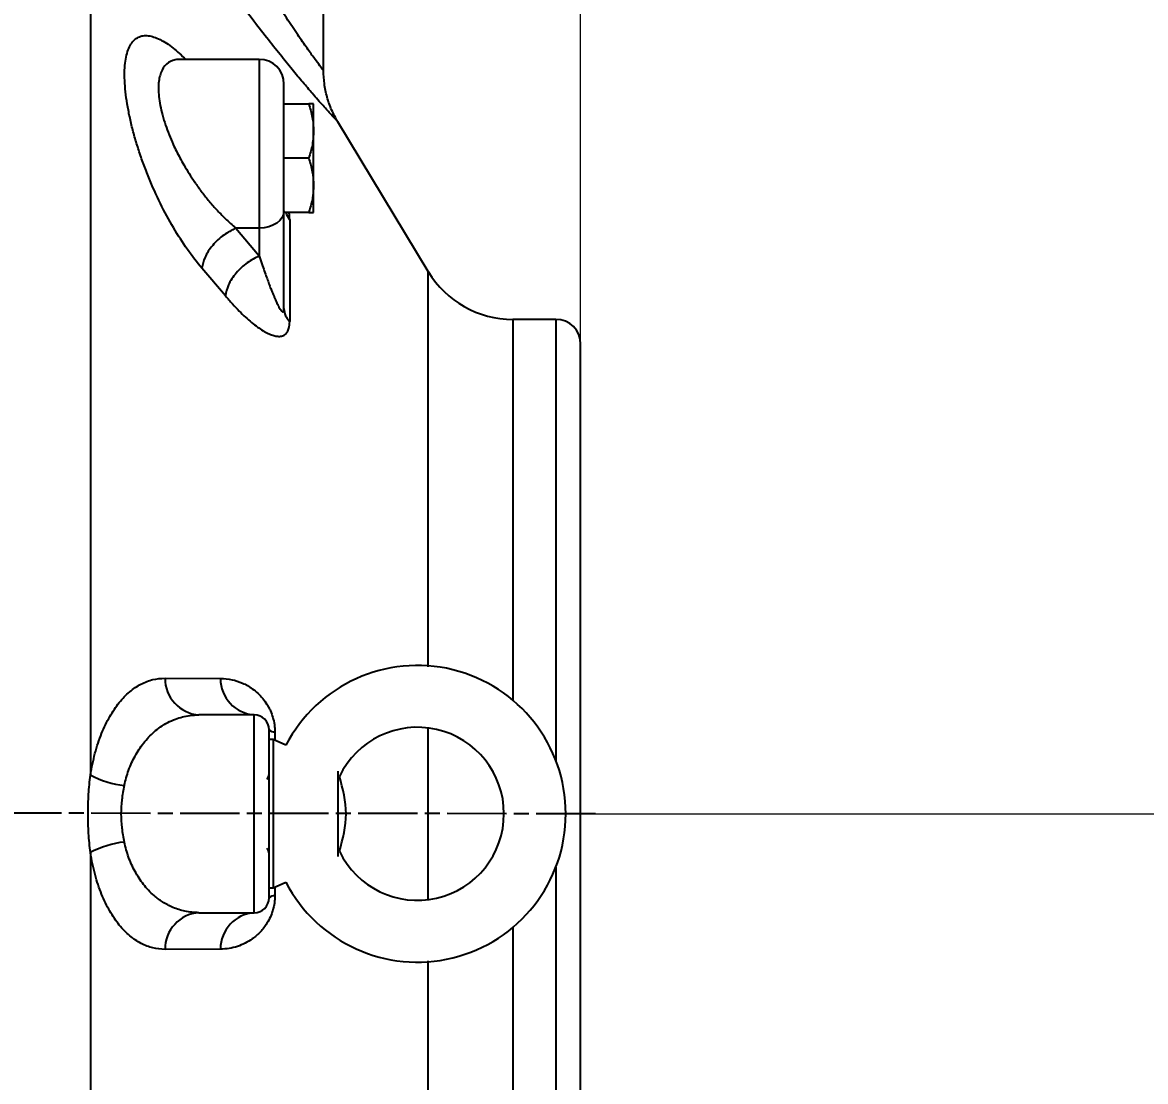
# Model space of a CAD drawing. Header units: millimetres. Extents: x 1726 to 4771, y 590 to 2743.
# Drawn here: x 2733.5 to 2960.6, y 1665.9 to 1880.1 of the extents above; entities that cross this region are included whole.
import ezdxf

# ---------------------------------------------------------------- set-up
doc = ezdxf.new("R2010")
doc.units = ezdxf.units.MM
doc.linetypes.add('AM_ISO08W050', pattern=[18, 12, -1.5, 3, -1.5])
doc.layers.add('AM_5', color=3, linetype='Continuous', lineweight=25)
doc.layers.add('AM_7', color=4, linetype='AM_ISO08W050', lineweight=25)
doc.styles.add('SLDTEXTSTYLE1', font='txt.shx', dxfattribs={"width": 0.7, "bigfont": 'gbcbig.shx'})
doc.dimstyles.new('SLDDIMSTYLE12$0', dxfattribs={"dimtxt": 12, "dimasz": 10, "dimexe": 0, "dimexo": 0.0625, "dimgap": 0.875, "dimtad": 1, "dimdec": 1, "dimlfac": 1.8, "dimrnd": 1e-09, "dimzin": 12, "dimdsep": 46, "dimtxsty": 'SLDTEXTSTYLE1', "dimcen": 0.09, "dimdle": 8.16, "dimclrd": 3, "dimclre": 3, "dimadec": 0, "dimazin": 3, "dimtfac": 1, "dimtdec": 1, "dimtofl": 0, "dimtmove": 0, "dimatfit": 3, "dimfxl": 0, "dimfrac": 2, "dimtolj": 1, "dimlwd": 5, "dimlwe": 5, "dimarcsym": 0})

# ---------------------------------------------------------------- blocks, each defined once
blk = doc.blocks.new('*D52')
at = {"layer": 'AM_5', "color": 3, "linetype": 'ByBlock', "lineweight": 5, "transparency": 16777216}
for p, q in [((2876.78, 2090.03), (2996.14, 2090.03)), ((2996.14, 2080.03), (2996.14, 1730.03)), ((2846.43, 1720.03), (2996.14, 1720.03))]:
    blk.add_line(p, q, dxfattribs=at)
at = {"layer": 'AM_5', "color": 3, "transparency": 16777216}
for points in [[(2994.47, 2080.03), (2997.81, 2080.03), (2996.14, 2090.03)], [(2994.47, 1730.03), (2997.81, 1730.03), (2996.14, 1720.03)]]:
    blk.add_solid(points, dxfattribs=at)
at = {"layer": 'Defpoints', "color": 0, "transparency": 16777216}
for p in [(2876.72, 2090.03), (2846.37, 1720.03), (2996.14, 1720.03)]:
    blk.add_point(p, dxfattribs=at)
at = {"layer": 'AM_5', "color": 0, "transparency": 16777216, "insert": (2989.27, 1905.03), "char_height": 12, "attachment_point": 5, "rotation": 90, "style": 'SLDTEXTSTYLE1'}
blk.add_mtext('\\A1;370', dxfattribs=at)
blk = doc.blocks.new('*D61')
at = {"layer": 'AM_5', "color": 3, "linetype": 'ByBlock', "lineweight": 5, "transparency": 16777216}
for p, q in [((2721.37, 1958.33), (2721.37, 2020.05)), ((2731.37, 2020.05), (2836.37, 2020.05)), ((2846.37, 1815.1), (2846.37, 2020.05))]:
    blk.add_line(p, q, dxfattribs=at)
at = {"layer": 'AM_5', "color": 3, "transparency": 16777216}
for points in [[(2731.37, 2021.71), (2731.37, 2018.38), (2721.37, 2020.05)], [(2836.37, 2021.71), (2836.37, 2018.38), (2846.37, 2020.05)]]:
    blk.add_solid(points, dxfattribs=at)
at = {"layer": 'Defpoints', "color": 0, "transparency": 16777216}
for p in [(2846.37, 2020.05), (2721.37, 1958.27), (2846.37, 1815.03)]:
    blk.add_point(p, dxfattribs=at)
at = {"layer": 'AM_5', "color": 0, "transparency": 16777216, "insert": (2783.87, 2026.92), "char_height": 12, "attachment_point": 5, "style": 'SLDTEXTSTYLE1'}
blk.add_mtext('\\A1;125', dxfattribs=at)

msp = doc.modelspace()

# ---------------------------------------------------------------- linework, layer by layer
at = {"color": 7, "linetype": 'Continuous', "lineweight": 25}
for p, q in [((2794.366, 1870.299), (2794.366, 1885.709)), ((2781.366, 1872.616), (2765.373, 1872.616)), ((2765.496, 1872.588), (2765.373, 1872.591)), ((2781.366, 1872.616), (2781.366, 1838.474)), ((2786.366, 1863.616), (2791.384, 1863.616)), ((2792.366, 1858.116), (2792.366, 1863.616)), ((2815.542, 1829.68), (2797.243, 1859.988)), ((2792.366, 1847.116), (2792.366, 1858.116)), ((2791.384, 1852.616), (2786.366, 1852.616)), ((2792.366, 1841.616), (2792.366, 1847.116)), ((2786.366, 1822.206), (2786.366, 1842.01)), ((2791.384, 1841.616), (2786.366, 1841.616)), ((2781.366, 1838.474), (2776.626, 1838.474)), ((2776.626, 1838.474), (2781.366, 1832.858)), ((2781.366, 1838.474), (2781.366, 1832.858)), ((2774.518, 1824.763), (2769.777, 1830.358)), ((2841.366, 1820.034), (2832.653, 1820.034)), ((2832.653, 1820.034), (2832.653, 1743.012)), ((2841.366, 1820.034), (2841.366, 1730.804)), ((2762.308, 1747.461), (2773.518, 1747.403)), ((2780.366, 1740.034), (2769.156, 1740.034)), ((2780.366, 1700.034), (2780.366, 1740.034)), ((2784.518, 1736.608), (2784.518, 1734.891)), ((2784.199, 1735.034), (2783.366, 1735.034)), ((2786.755, 1733.884), (2784.199, 1735.034)), ((2784.199, 1735.034), (2784.199, 1705.034)), ((2797.31, 1711.414), (2797.31, 1728.653)), ((2841.366, 1709.264), (2841.366, 1620.034)), ((2784.199, 1705.034), (2786.755, 1706.184)), ((2783.366, 1705.034), (2784.199, 1705.034)), ((2784.518, 1705.177), (2784.518, 1703.459)), ((2769.156, 1700.034), (2780.366, 1700.034)), ((2832.653, 1697.056), (2832.653, 1620.034)), ((2773.518, 1692.665), (2762.308, 1692.607))]:
    msp.add_line(p, q, dxfattribs=at)
at = {"color": 7, "linetype": 'Continuous', "lineweight": 25, "flags": 128}
msp.add_lwpolyline([(2786.366, 1842.01), (2786.27, 1841.32), (2785.985, 1840.657), (2785.523, 1840.046), (2784.902, 1839.51), (2784.144, 1839.07), (2783.279, 1838.743), (2782.341, 1838.542), (2781.366, 1838.474)], dxfattribs=at)
at = {"color": 7, "linetype": 'Continuous', "lineweight": 25}
for centre, radius, start, end in [((2781.366, 1867.616), 5, 0, 90), ((2791.888, 1843.692), 5.573, 201.86462, 218.35039), ((2832.653, 1840.034), 20, 211.1661, 270), ((2790.219, 1822.318), 3.855, 181.66976, 225.50491), ((2841.366, 1815.034), 5, 0, 90), ((2813.366, 1720.034), 30, 207.49509, 152.50491), ((2769.711, 1747.417), 7.404, 179.66032, 265.70097), ((2780.913, 1747.409), 7.396, 180.05188, 265.75763), ((2780.366, 1737.034), 3, 0, 90), ((2784.449, 1738.195), 1.588, 226.9743, 272.45617), ((2813.366, 1720.034), 17.5, 0, 154.39307), ((2756.129, 1744.428), 18.791, 241.62889, 263.64253), ((2781.766, 1728.134), 1.6, 316.56746, 0), ((2813.366, 1720.034), 17.5, 205.60693, 0), ((2756.129, 1695.64), 18.791, 96.35747, 118.37111), ((2781.766, 1711.934), 1.6, 0, 43.43254), ((2780.366, 1703.034), 3, 270, 0), ((2784.449, 1701.873), 1.588, 87.54383, 133.0257), ((2769.711, 1692.651), 7.404, 94.29903, 180.33968), ((2780.913, 1692.659), 7.396, 94.24237, 179.94812)]:
    msp.add_arc(centre, radius, start, end, dxfattribs=at)
for points, knots in [([(2794.364, 1870.325), (2794.365, 1870.324), (2794.447, 1870.217), (2794.159, 1870.588), (2793.471, 1871.501), (2792.266, 1873.142), (2790.653, 1875.409), (2788.641, 1878.329), (2786.269, 1881.891), (2783.569, 1886.094), (2780.78, 1890.608), (2777.969, 1895.324), (2775.291, 1899.944), (2772.569, 1904.765), (2769.882, 1909.637), (2767.118, 1914.758), (2764.28, 1920.117), (2761.308, 1925.826), (2759.291, 1929.788), (2758.258, 1931.815)], [0, 0, 0, 0, 0.0004632, 0.0591329, 0.1176122, 0.1765843, 0.2367044, 0.2986189, 0.3629325, 0.4301323, 0.5006013, 0.5603401, 0.6233212, 0.6812898, 0.7422673, 0.8020793, 0.8649448, 0.9309062, 1, 1, 1, 1]), ([(2797.242, 1859.988), (2797.243, 1859.987), (2797.356, 1859.865), (2796.963, 1860.286), (2796.004, 1861.334), (2794.352, 1863.162), (2792.363, 1865.428), (2790.209, 1867.943), (2788.027, 1870.554), (2785.578, 1873.56), (2782.861, 1876.982), (2779.723, 1881.04), (2776.109, 1885.85), (2771.978, 1891.515), (2767.636, 1897.643), (2763.287, 1903.947), (2758.966, 1910.357), (2754.514, 1917.088), (2751.446, 1921.843), (2749.859, 1924.301)], [0, 0, 0, 0, 0.0005016, 0.0627388, 0.1253915, 0.1873597, 0.2507664, 0.2974112, 0.3453269, 0.3949515, 0.4466732, 0.5008353, 0.5662262, 0.6362382, 0.7112401, 0.7829093, 0.8505336, 0.9227169, 1, 1, 1, 1]), ([(2747.2, 1888.422), (2747.2, 1888.058), (2747.2, 1887.169), (2747.201, 1885.574), (2747.201, 1883.831), (2747.202, 1882.042), (2747.202, 1880.319), (2747.203, 1878.279), (2747.203, 1875.868), (2747.204, 1872.691), (2747.205, 1869.134), (2747.206, 1865.542), (2747.207, 1862.654), (2747.207, 1860.183), (2747.207, 1857.824), (2747.208, 1855.085), (2747.208, 1852.091), (2747.207, 1848.945), (2747.206, 1845.611), (2747.206, 1841.627), (2747.204, 1837.287), (2747.203, 1832.71), (2747.202, 1828.782), (2747.201, 1825.203), (2747.201, 1822.164), (2747.201, 1819.17), (2747.201, 1816.545), (2747.201, 1814.298), (2747.201, 1812.437), (2747.201, 1810.567), (2747.201, 1808.69), (2747.201, 1806.806), (2747.202, 1804.635), (2747.203, 1801.275), (2747.204, 1796.961), (2747.205, 1792.219), (2747.206, 1788.463), (2747.206, 1785.603), (2747.207, 1783.54), (2747.207, 1781.942), (2747.207, 1780.609), (2747.207, 1778.902), (2747.208, 1776.659), (2747.208, 1772.805), (2747.208, 1767.808), (2747.207, 1761.652), (2747.205, 1755.004), (2747.204, 1748.38), (2747.202, 1741.933), (2747.201, 1736.491), (2747.2, 1731.859), (2747.2, 1729.11), (2747.2, 1727.894)], [0, 0, 0, 0, 0.0090893, 0.0221887, 0.0392983, 0.051489, 0.0651234, 0.0802013, 0.0993078, 0.1208698, 0.1524391, 0.1785503, 0.1992034, 0.2143984, 0.2309185, 0.2486623, 0.2712051, 0.2922519, 0.3122569, 0.3378176, 0.3708456, 0.3965171, 0.4253901, 0.445002, 0.4633352, 0.4816685, 0.5000018, 0.5112019, 0.5224019, 0.533602, 0.544802, 0.556002, 0.5672019, 0.5833482, 0.6153905, 0.6428657, 0.6657738, 0.6802206, 0.6919925, 0.7010895, 0.7075117, 0.7147122, 0.7301462, 0.745576, 0.7799268, 0.8142571, 0.8485673, 0.8905508, 0.9239325, 0.9548933, 0.9800553, 1, 1, 1, 1]), ([(2769.777, 1830.358), (2768.792, 1831.586), (2766.815, 1834.051), (2763.981, 1838.507), (2761.329, 1843.41), (2759.337, 1847.833), (2757.929, 1851.469), (2756.974, 1854.231), (2756.14, 1856.97), (2755.433, 1859.682), (2754.866, 1862.321), (2754.449, 1864.862), (2754.191, 1867.246), (2754.099, 1869.437), (2754.175, 1871.403), (2754.417, 1873.119), (2754.821, 1874.568), (2755.375, 1875.721), (2756.077, 1876.582), (2756.91, 1877.146), (2757.861, 1877.436), (2759.265, 1877.445), (2761.26, 1876.767), (2763.824, 1875.134), (2765.647, 1873.424), (2766.507, 1872.616)], [0, 0, 0, 0, 0.0664565, 0.1333222, 0.2002366, 0.2670577, 0.3009285, 0.334362, 0.3679499, 0.4011086, 0.4348622, 0.4685066, 0.5022564, 0.5356737, 0.5692135, 0.6028698, 0.6364453, 0.6703457, 0.7034008, 0.7374834, 0.7713509, 0.805026, 0.8722991, 0.9397292, 1, 1, 1, 1]), ([(2765.373, 1872.591), (2765.222, 1872.597), (2764.679, 1872.62), (2763.548, 1872.352), (2762.188, 1871.474), (2761.354, 1869.822), (2761.027, 1868.153), (2760.919, 1866.232), (2761.166, 1863.93), (2761.761, 1861.362), (2762.563, 1858.73), (2763.557, 1856.255), (2764.608, 1854.049), (2765.322, 1852.664), (2766.167, 1851.147), (2767.169, 1849.491), (2768.35, 1847.703), (2769.654, 1845.896), (2771.101, 1844.063), (2772.714, 1842.214), (2774.569, 1840.288), (2775.904, 1839.111), (2776.626, 1838.474)], [0, 0, 0, 0, 0.0179025, 0.0645041, 0.1526857, 0.2358266, 0.2760734, 0.3156712, 0.3998505, 0.4430749, 0.4873282, 0.5694746, 0.5984312, 0.6282106, 0.6588445, 0.6981016, 0.7396331, 0.7834803, 0.8296781, 0.880249, 0.9352423, 1, 1, 1, 1]), ([(2765.372, 1872.616), (2765.306, 1872.618), (2765.215, 1872.621), (2765.236, 1872.596), (2765.242, 1872.589)], [0, 0, 0, 0, 0.7213354, 1, 1, 1, 1]), ([(2797.248, 1859.98), (2796.811, 1860.77), (2795.933, 1862.359), (2795.047, 1864.944), (2794.47, 1867.615), (2794.401, 1869.429), (2794.366, 1870.331)], [0, 0, 0, 0, 0.2488428, 0.5000029, 0.7511615, 1, 1, 1, 1]), ([(2786.366, 1842.01), (2786.366, 1842.691), (2786.366, 1844.095), (2786.366, 1846.662), (2786.366, 1849.541), (2786.366, 1852.617), (2786.366, 1855.69), (2786.366, 1858.576), (2786.366, 1861.121), (2786.366, 1863.282), (2786.366, 1865.082), (2786.366, 1866.482), (2786.366, 1867.433), (2786.366, 1867.555), (2786.366, 1867.616)], [0, 0, 0, 0, 0.0776774, 0.1600076, 0.2457605, 0.3333333, 0.4209061, 0.5066591, 0.5889893, 0.6666667, 0.744344, 0.8266742, 0.9124272, 1, 1, 1, 1]), ([(2791.384, 1863.616), (2791.658, 1862.723), (2792.212, 1860.92), (2792.314, 1859.057), (2792.366, 1858.116)], [0, 0, 0, 0, 0.495458, 1, 1, 1, 1]), ([(2792.366, 1863.616), (2792.317, 1863.616), (2792.216, 1863.616), (2791.663, 1863.616), (2791.384, 1863.616)], [0, 0, 0, 0, 0.4945107, 1, 1, 1, 1]), ([(2792.366, 1858.116), (2792.317, 1857.195), (2792.216, 1855.331), (2791.663, 1853.528), (2791.384, 1852.616)], [0, 0, 0, 0, 0.4945107, 1, 1, 1, 1]), ([(2791.384, 1852.616), (2791.658, 1851.723), (2792.212, 1849.92), (2792.314, 1848.057), (2792.366, 1847.116)], [0, 0, 0, 0, 0.495458, 1, 1, 1, 1]), ([(2792.366, 1847.116), (2792.317, 1846.195), (2792.216, 1844.331), (2791.663, 1842.528), (2791.384, 1841.616)], [0, 0, 0, 0, 0.49451072, 1, 1, 1, 1]), ([(2787.518, 1840.234), (2787.514, 1840.619), (2787.511, 1841.037), (2787.38, 1841.572), (2787.369, 1841.616)], [0, 0, 0, 0, 0.9176622, 1, 1, 1, 1]), ([(2791.384, 1841.616), (2791.658, 1841.616), (2792.212, 1841.616), (2792.314, 1841.616), (2792.366, 1841.616)], [0, 0, 0, 0, 0.495458, 1, 1, 1, 1]), ([(2776.626, 1838.474), (2775.8, 1838.054), (2774.089, 1837.183), (2771.852, 1835.046), (2770.237, 1832.618), (2769.927, 1831.093), (2769.777, 1830.357)], [0, 0, 0, 0, 0.24106963, 0.5, 0.75893037, 1, 1, 1, 1]), ([(2781.366, 1832.858), (2780.542, 1832.439), (2778.834, 1831.571), (2776.6, 1829.441), (2774.984, 1827.02), (2774.669, 1825.497), (2774.518, 1824.763)], [0, 0, 0, 0, 0.2411003, 0.499993, 0.7588866, 1, 1, 1, 1]), ([(2781.366, 1832.858), (2781.543, 1832.319), (2781.882, 1831.287), (2782.375, 1829.856), (2782.823, 1828.591), (2783.227, 1827.488), (2783.584, 1826.537), (2783.893, 1825.746), (2784.165, 1825.081), (2784.407, 1824.509), (2784.634, 1823.991), (2784.846, 1823.528), (2785.043, 1823.118), (2785.334, 1822.546), (2785.684, 1821.948), (2786.015, 1821.577), (2786.202, 1821.551), (2786.296, 1821.649), (2786.356, 1821.86), (2786.363, 1822.092), (2786.366, 1822.206)], [0, 0, 0, 0, 0.1059425, 0.2028114, 0.2906093, 0.3693402, 0.4390095, 0.4996249, 0.5486259, 0.5946808, 0.637799, 0.6779918, 0.7152734, 0.7496615, 0.8426791, 0.911946, 0.9388012, 0.9613946, 0.9811159, 1, 1, 1, 1]), ([(2815.534, 1749.781), (2815.534, 1750.908), (2815.533, 1753.836), (2815.532, 1758.463), (2815.532, 1763.242), (2815.533, 1768.542), (2815.534, 1773.059), (2815.535, 1777.146), (2815.535, 1779.827), (2815.535, 1782.348), (2815.535, 1784.878), (2815.534, 1787.696), (2815.533, 1790.691), (2815.533, 1793.325), (2815.532, 1795.228), (2815.532, 1796.618), (2815.532, 1798.049), (2815.532, 1799.836), (2815.533, 1801.967), (2815.533, 1804.236), (2815.534, 1806.391), (2815.535, 1808.985), (2815.535, 1811.931), (2815.535, 1814.396), (2815.534, 1815.955), (2815.534, 1816.757), (2815.534, 1817.537), (2815.533, 1818.294), (2815.533, 1819.028), (2815.532, 1819.868), (2815.532, 1820.922), (2815.532, 1822.264), (2815.533, 1823.755), (2815.534, 1825.14), (2815.535, 1826.281), (2815.535, 1827.088), (2815.535, 1827.64), (2815.535, 1828.011), (2815.535, 1828.346), (2815.534, 1828.712), (2815.534, 1829.109), (2815.533, 1829.429), (2815.532, 1829.61), (2815.532, 1829.698), (2815.532, 1829.681), (2815.532, 1829.674)], [0, 0, 0, 0, 0.0246352, 0.0639823, 0.1035855, 0.1332772, 0.1870165, 0.2111309, 0.2334454, 0.2539525, 0.2752054, 0.2989519, 0.3284805, 0.3565667, 0.3727938, 0.3832405, 0.3972303, 0.4153092, 0.437477, 0.4637335, 0.488632, 0.5099701, 0.5543732, 0.5977237, 0.6095295, 0.6213354, 0.6331413, 0.6449473, 0.6567534, 0.6685595, 0.6867688, 0.7116099, 0.7430823, 0.7778178, 0.8073727, 0.8339011, 0.8518116, 0.8649655, 0.876865, 0.8942471, 0.9171118, 0.9454589, 0.9694629, 0.9886124, 1, 1, 1, 1]), ([(2815.534, 1749.781), (2815.534, 1750.908), (2815.533, 1753.836), (2815.532, 1758.463), (2815.532, 1763.241), (2815.533, 1768.542), (2815.534, 1773.059), (2815.535, 1777.146), (2815.535, 1779.827), (2815.535, 1782.348), (2815.535, 1784.878), (2815.534, 1787.696), (2815.533, 1790.691), (2815.533, 1793.325), (2815.532, 1795.228), (2815.532, 1796.618), (2815.532, 1798.048), (2815.532, 1799.835), (2815.533, 1801.967), (2815.533, 1804.236), (2815.534, 1806.391), (2815.535, 1808.985), (2815.535, 1811.931), (2815.535, 1814.396), (2815.534, 1815.955), (2815.534, 1816.757), (2815.534, 1817.537), (2815.533, 1818.294), (2815.533, 1819.028), (2815.532, 1819.868), (2815.532, 1820.922), (2815.532, 1822.264), (2815.533, 1823.755), (2815.534, 1825.14), (2815.535, 1826.281), (2815.535, 1827.088), (2815.535, 1827.64), (2815.535, 1828.011), (2815.535, 1828.347), (2815.534, 1828.712), (2815.534, 1829.109), (2815.533, 1829.429), (2815.532, 1829.61), (2815.532, 1829.698), (2815.532, 1829.681), (2815.532, 1829.674)], [0, 0, 0, 0, 0.0246353, 0.0639826, 0.103586, 0.1332677, 0.1870162, 0.2111301, 0.233445, 0.2539536, 0.2752074, 0.2989536, 0.3284835, 0.3565718, 0.3727973, 0.3832407, 0.397229, 0.4153075, 0.4374758, 0.4637338, 0.4886327, 0.5099702, 0.5543738, 0.5977254, 0.6095312, 0.6213371, 0.6331431, 0.6449491, 0.6567552, 0.6685614, 0.68677, 0.711611, 0.7430839, 0.7778189, 0.8073726, 0.8339013, 0.8518129, 0.8649699, 0.876873, 0.8942563, 0.9171199, 0.9454635, 0.9694654, 0.9886146, 1, 1, 1, 1]), ([(2774.518, 1824.763), (2774.99, 1824.216), (2775.912, 1823.149), (2777.271, 1821.72), (2778.57, 1820.464), (2779.811, 1819.384), (2780.996, 1818.472), (2782.111, 1817.732), (2783.145, 1817.166), (2784.082, 1816.785), (2784.92, 1816.589), (2785.708, 1816.576), (2786.313, 1816.76), (2786.764, 1817.099), (2787.04, 1817.441), (2787.243, 1817.846), (2787.455, 1818.462), (2787.491, 1819.107), (2787.518, 1819.568)], [0, 0, 0, 0, 0.0927291, 0.1811088, 0.2654151, 0.3461432, 0.4236712, 0.4983315, 0.5680718, 0.6328977, 0.6933414, 0.7500543, 0.814908, 0.8478672, 0.8846893, 0.9111297, 0.936403, 1, 1, 1, 1]), ([(2846.366, 1625.034), (2846.366, 1625.108), (2846.366, 1625.259), (2846.366, 1626.507), (2846.366, 1628.576), (2846.366, 1631.583), (2846.366, 1635.526), (2846.366, 1640.399), (2846.366, 1646.16), (2846.366, 1652.739), (2846.366, 1660.036), (2846.366, 1667.929), (2846.366, 1676.282), (2846.366, 1684.948), (2846.366, 1693.779), (2846.366, 1702.636), (2846.366, 1711.39), (2846.366, 1720.034), (2846.366, 1728.677), (2846.366, 1737.432), (2846.366, 1746.289), (2846.366, 1755.12), (2846.366, 1763.786), (2846.366, 1772.138), (2846.366, 1780.032), (2846.366, 1787.329), (2846.366, 1793.907), (2846.366, 1799.669), (2846.366, 1804.542), (2846.366, 1808.484), (2846.366, 1811.492), (2846.366, 1813.561), (2846.366, 1814.809), (2846.366, 1814.96), (2846.366, 1815.034)], [0, 0, 0, 0, 0.0286421, 0.0582483, 0.0887341, 0.1199937, 0.1519013, 0.1843126, 0.2170687, 0.25, 0.2829313, 0.3156874, 0.3480987, 0.3800063, 0.4112659, 0.4417517, 0.4713579, 0.5, 0.5286421, 0.5582483, 0.5887341, 0.6199937, 0.6519013, 0.6843126, 0.7170687, 0.75, 0.7829313, 0.8156874, 0.8480987, 0.8800063, 0.9112659, 0.9417517, 0.9713579, 1, 1, 1, 1]), ([(2747.2, 1727.894), (2747.485, 1729.371), (2748.064, 1732.375), (2749.432, 1736.334), (2751.089, 1739.788), (2753.004, 1742.623), (2755.134, 1744.802), (2757.424, 1746.349), (2759.825, 1747.3), (2761.482, 1747.407), (2762.308, 1747.461)], [0, 0, 0, 0, 0.1229346, 0.2499644, 0.3750583, 0.4997017, 0.6246646, 0.7498423, 0.875303, 1, 1, 1, 1]), ([(2773.518, 1747.403), (2774.296, 1747.356), (2775.787, 1747.266), (2777.952, 1746.554), (2779.709, 1745.567), (2781.072, 1744.471), (2782.073, 1743.417), (2782.802, 1742.406), (2783.302, 1741.538), (2783.723, 1740.68), (2784.139, 1739.559), (2784.462, 1738.096), (2784.499, 1737.104), (2784.518, 1736.608)], [0, 0, 0, 0, 0.1802554, 0.3454894, 0.4981222, 0.5894327, 0.6724469, 0.7485344, 0.7849942, 0.8192249, 0.8822822, 0.9411585, 1, 1, 1, 1]), ([(2754.049, 1725.752), (2754.323, 1726.794), (2754.89, 1728.941), (2756.236, 1731.841), (2757.962, 1734.484), (2759.748, 1736.356), (2761.415, 1737.65), (2762.87, 1738.531), (2764.351, 1739.193), (2765.87, 1739.661), (2767.439, 1739.971), (2768.563, 1740.012), (2769.156, 1740.034)], [0, 0, 0, 0, 0.1134278, 0.2338222, 0.3627059, 0.5009798, 0.5787677, 0.6620784, 0.7509773, 0.8244598, 0.9074633, 1, 1, 1, 1]), ([(2783.366, 1703.034), (2783.366, 1703.089), (2783.366, 1703.203), (2783.366, 1704.148), (2783.366, 1705.717), (2783.366, 1707.928), (2783.366, 1710.646), (2783.366, 1713.693), (2783.366, 1716.861), (2783.366, 1720.034), (2783.366, 1723.207), (2783.366, 1726.375), (2783.366, 1729.422), (2783.366, 1732.14), (2783.366, 1734.351), (2783.366, 1735.919), (2783.366, 1736.865), (2783.366, 1736.979), (2783.366, 1737.034)], [0, 0, 0, 0, 0.058258, 0.1200057, 0.1843204, 0.25, 0.3156796, 0.3799943, 0.441742, 0.5, 0.558258, 0.6200057, 0.6843204, 0.75, 0.8156796, 0.8799943, 0.941742, 1, 1, 1, 1]), ([(2815.535, 1702.737), (2815.535, 1703), (2815.535, 1703.64), (2815.534, 1704.652), (2815.534, 1705.767), (2815.534, 1706.863), (2815.534, 1709.007), (2815.533, 1711.897), (2815.533, 1715.133), (2815.532, 1717.412), (2815.532, 1719.007), (2815.532, 1720.522), (2815.532, 1722.359), (2815.533, 1724.726), (2815.533, 1727.591), (2815.534, 1731.865), (2815.534, 1735.16), (2815.535, 1737.343)], [0, 0, 0, 0, 0.0229698, 0.055923, 0.088295, 0.1200856, 0.151295, 0.2746014, 0.370556, 0.4310313, 0.4714079, 0.5081709, 0.5618555, 0.6299742, 0.7125264, 0.8095111, 1, 1, 1, 1]), ([(2815.535, 1702.737), (2815.535, 1703), (2815.535, 1703.64), (2815.534, 1704.652), (2815.534, 1705.767), (2815.534, 1706.863), (2815.534, 1709.007), (2815.533, 1711.898), (2815.533, 1715.134), (2815.532, 1717.413), (2815.532, 1719.007), (2815.532, 1720.522), (2815.532, 1722.359), (2815.533, 1724.725), (2815.533, 1727.59), (2815.534, 1731.865), (2815.534, 1735.16), (2815.535, 1737.343)], [0, 0, 0, 0, 0.0229642, 0.0559186, 0.0882918, 0.1200839, 0.151295, 0.274615, 0.3705741, 0.431046, 0.4714126, 0.5081655, 0.5618455, 0.6299636, 0.712519, 0.809511, 1, 1, 1, 1]), ([(2747.2, 1712.174), (2747.069, 1713.475), (2746.808, 1716.064), (2746.699, 1720.034), (2746.808, 1724.004), (2747.069, 1726.593), (2747.2, 1727.894)], [0, 0, 0, 0, 0.2511588, 0.5, 0.7488365, 1, 1, 1, 1]), ([(2754.049, 1725.752), (2753.863, 1724.79), (2753.505, 1722.928), (2753.345, 1720.029), (2753.506, 1717.133), (2753.864, 1715.275), (2754.049, 1714.315)], [0, 0, 0, 0, 0.2585915, 0.5005962, 0.7420126, 1, 1, 1, 1]), ([(2769.156, 1700.034), (2768.208, 1700.09), (2766.42, 1700.194), (2763.971, 1700.994), (2761.88, 1702.083), (2760.243, 1703.303), (2758.972, 1704.528), (2757.958, 1705.711), (2757.047, 1706.988), (2755.991, 1708.767), (2754.887, 1711.138), (2754.322, 1713.279), (2754.049, 1714.315)], [0, 0, 0, 0, 0.1483497, 0.2797699, 0.3970887, 0.4995017, 0.5699309, 0.6378983, 0.7035009, 0.7668467, 0.8871322, 1, 1, 1, 1]), ([(2762.308, 1692.607), (2761.482, 1692.662), (2759.829, 1692.771), (2757.433, 1693.717), (2755.146, 1695.25), (2753.016, 1697.434), (2751.093, 1700.261), (2749.442, 1703.7), (2748.073, 1707.662), (2747.491, 1710.668), (2747.2, 1712.174)], [0, 0, 0, 0, 0.1247213, 0.249569, 0.3744127, 0.4994721, 0.6245896, 0.7497183, 0.8746584, 1, 1, 1, 1]), ([(2747.2, 1712.174), (2747.2, 1711.384), (2747.2, 1709.352), (2747.201, 1705.627), (2747.202, 1701.742), (2747.202, 1697.836), (2747.203, 1694.309), (2747.203, 1690.562), (2747.204, 1687.041), (2747.205, 1683.707), (2747.205, 1680.644), (2747.205, 1677.935), (2747.206, 1675.564), (2747.206, 1673.253), (2747.206, 1670.819), (2747.206, 1668.398), (2747.206, 1665.794), (2747.206, 1663.037), (2747.205, 1659.901), (2747.205, 1656.327), (2747.204, 1651.95), (2747.203, 1646.708), (2747.202, 1641.611), (2747.201, 1637.002), (2747.201, 1633.133), (2747.2, 1629.371), (2747.201, 1626.011), (2747.201, 1623.151), (2747.201, 1620.408), (2747.202, 1617.119), (2747.203, 1613.269), (2747.203, 1609.296), (2747.204, 1605.728), (2747.205, 1602.568), (2747.205, 1599.8), (2747.206, 1597.127), (2747.206, 1594.538), (2747.206, 1591.815), (2747.206, 1589.003), (2747.206, 1586.386), (2747.205, 1584.07), (2747.205, 1582.077), (2747.204, 1579.934), (2747.204, 1577.362), (2747.203, 1573.947), (2747.202, 1570.12), (2747.201, 1566.454), (2747.201, 1563.607), (2747.201, 1561.66), (2747.2, 1560.447), (2747.2, 1559.7), (2747.2, 1558.954), (2747.2, 1558.002), (2747.201, 1556.759), (2747.201, 1555.009), (2747.202, 1552.696), (2747.202, 1549.781), (2747.203, 1546.521), (2747.204, 1543.503), (2747.205, 1540.889), (2747.205, 1538.756), (2747.206, 1536.746), (2747.206, 1534.855), (2747.206, 1532.803), (2747.206, 1530.377), (2747.205, 1527.681), (2747.204, 1524.886), (2747.203, 1522.074), (2747.202, 1519.299), (2747.201, 1516.881), (2747.201, 1514.905), (2747.2, 1513.161), (2747.201, 1511.437), (2747.202, 1509.392), (2747.203, 1507.21), (2747.204, 1505.105), (2747.205, 1503.407), (2747.206, 1502.061), (2747.206, 1501.068), (2747.206, 1500.302), (2747.205, 1499.694), (2747.205, 1499.13), (2747.204, 1498.536), (2747.203, 1498.004), (2747.202, 1497.604), (2747.201, 1497.372), (2747.201, 1497.256), (2747.201, 1497.21), (2747.2, 1497.199), (2747.2, 1497.195), (2747.2, 1497.197), (2747.2, 1497.197)], [0, 0, 0, 0, 0.0069313, 0.0178326, 0.0327037, 0.0410914, 0.0522169, 0.0638071, 0.074202, 0.0834013, 0.0934004, 0.1014546, 0.107564, 0.1145961, 0.1221548, 0.1294193, 0.1363896, 0.1456538, 0.1543768, 0.1648786, 0.1782622, 0.1945275, 0.2133074, 0.2258021, 0.2379026, 0.2500027, 0.2617624, 0.2702853, 0.277768, 0.2885505, 0.3026328, 0.3160123, 0.3284743, 0.3388994, 0.3484682, 0.3571807, 0.3668671, 0.3758065, 0.386215, 0.397172, 0.4043399, 0.4117246, 0.419326, 0.428365, 0.440859, 0.4585565, 0.4732041, 0.4848019, 0.4933498, 0.4973538, 0.5000023, 0.5027618, 0.5067972, 0.5121086, 0.518696, 0.5294638, 0.5424998, 0.557804, 0.5743292, 0.585323, 0.5959286, 0.6061461, 0.6159754, 0.6254167, 0.6388508, 0.6557106, 0.6712608, 0.6884171, 0.7079111, 0.7256478, 0.7386847, 0.7512455, 0.7656899, 0.7803956, 0.8037881, 0.8266939, 0.8463969, 0.8637682, 0.8802036, 0.8909537, 0.9021809, 0.9138852, 0.9260666, 0.9445412, 0.9607418, 0.9742526, 0.9850734, 0.9932043, 0.9972398, 0.9999993, 1, 1, 1, 1]), ([(2784.518, 1703.459), (2784.499, 1702.963), (2784.462, 1701.971), (2784.138, 1700.506), (2783.624, 1699.123), (2782.991, 1697.955), (2782.305, 1696.963), (2781.599, 1696.137), (2780.811, 1695.383), (2779.778, 1694.576), (2778.484, 1693.796), (2776.92, 1693.155), (2775.249, 1692.746), (2774.108, 1692.693), (2773.518, 1692.665)], [0, 0, 0, 0, 0.05888, 0.1178073, 0.1809381, 0.2516605, 0.3080484, 0.3681249, 0.432524, 0.5017636, 0.6152879, 0.7353448, 0.8631449, 1, 1, 1, 1]), ([(2815.613, 1611.035), (2815.598, 1611.112), (2815.564, 1611.283), (2815.509, 1611.618), (2815.463, 1612.041), (2815.433, 1612.524), (2815.421, 1613.128), (2815.427, 1613.781), (2815.441, 1614.388), (2815.46, 1615.024), (2815.483, 1615.777), (2815.503, 1616.53), (2815.516, 1617.104), (2815.522, 1617.481), (2815.528, 1617.882), (2815.531, 1618.319), (2815.532, 1618.787), (2815.532, 1619.271), (2815.532, 1619.635), (2815.532, 1620.033), (2815.532, 1620.591), (2815.533, 1621.553), (2815.533, 1622.665), (2815.534, 1623.713), (2815.534, 1624.575), (2815.534, 1625.419), (2815.535, 1626.227), (2815.535, 1627.011), (2815.535, 1627.69), (2815.535, 1628.375), (2815.535, 1629.064), (2815.535, 1629.758), (2815.535, 1630.455), (2815.535, 1631.153), (2815.535, 1632.062), (2815.534, 1633.415), (2815.534, 1635.481), (2815.533, 1637.802), (2815.532, 1640.46), (2815.532, 1643.199), (2815.532, 1646.247), (2815.533, 1649.245), (2815.534, 1652.201), (2815.535, 1655.077), (2815.535, 1658.021), (2815.535, 1661.199), (2815.535, 1664.086), (2815.534, 1666.469), (2815.534, 1668.141), (2815.533, 1669.828), (2815.533, 1671.53), (2815.533, 1673.247), (2815.532, 1675.023), (2815.532, 1677.022), (2815.532, 1679.416), (2815.532, 1682.338), (2815.533, 1685.995), (2815.534, 1688.726), (2815.534, 1690.28)], [0, 0, 0, 0, 0.0217544, 0.0486953, 0.0685572, 0.0899262, 0.1119065, 0.1340823, 0.1502518, 0.1622809, 0.1831793, 0.2047461, 0.2129707, 0.220357, 0.228615, 0.237949, 0.2471042, 0.2567386, 0.2663729, 0.2678747, 0.2791373, 0.2972082, 0.319044, 0.335527, 0.3479877, 0.3595252, 0.3742146, 0.3839863, 0.3936603, 0.4032367, 0.4127156, 0.4220968, 0.4313804, 0.4405664, 0.4495123, 0.4665762, 0.4918531, 0.5253427, 0.5481519, 0.581837, 0.6147515, 0.6437827, 0.6728135, 0.701844, 0.7262311, 0.7552628, 0.7889389, 0.8034545, 0.8179703, 0.8324861, 0.847002, 0.8615179, 0.876034, 0.8916794, 0.9114103, 0.9352266, 0.9631278, 1, 1, 1, 1])]:
    msp.add_open_spline(points, degree=3, knots=knots, dxfattribs=at)
for points in [[(2787.518, 1840.234), (2787.518, 1837.032), (2787.518, 1830.629), (2787.518, 1823.255), (2787.518, 1819.568)], [(2797.585, 1712.47), (2798.26, 1714.992), (2799.611, 1720.034), (2798.26, 1725.076), (2797.585, 1727.597)]]:
    msp.add_open_spline(points, degree=3, dxfattribs=at)
at = {"layer": 'AM_7'}
msp.add_line((2849.366, 1720.031), (2506.366, 1720.382), dxfattribs=at)

# ---------------------------------------------------------------- dimensions: what is measured, and where the dimension line sits
at = {"layer": 'AM_5'}
dim = msp.add_linear_dim(base=(2996.141, 1720.034), p1=(2876.718, 2090.034), p2=(2846.366, 1720.034), angle=90, dimstyle='SLDDIMSTYLE12$0', override={"dimlfac": 1, "dimpost": '', "dimfxl": 1.25, "dimarcsym": 1}, dxfattribs=at)
dim.commit()
dim.dimension.update_dxf_attribs({"geometry": '*D52', "text_midpoint": (2989.266, 1905.034)})
dim = msp.add_linear_dim(base=(2846.366, 2020.046), p1=(2721.366, 1958.271), p2=(2846.366, 1815.034), dimstyle='SLDDIMSTYLE12$0', override={"dimlfac": 1, "dimpost": '', "dimfxl": 1.25, "dimarcsym": 1}, dxfattribs=at)
dim.commit()
dim.dimension.update_dxf_attribs({"geometry": '*D61', "text_midpoint": (2783.866, 2026.921)})

doc.saveas('drawing.dxf')
